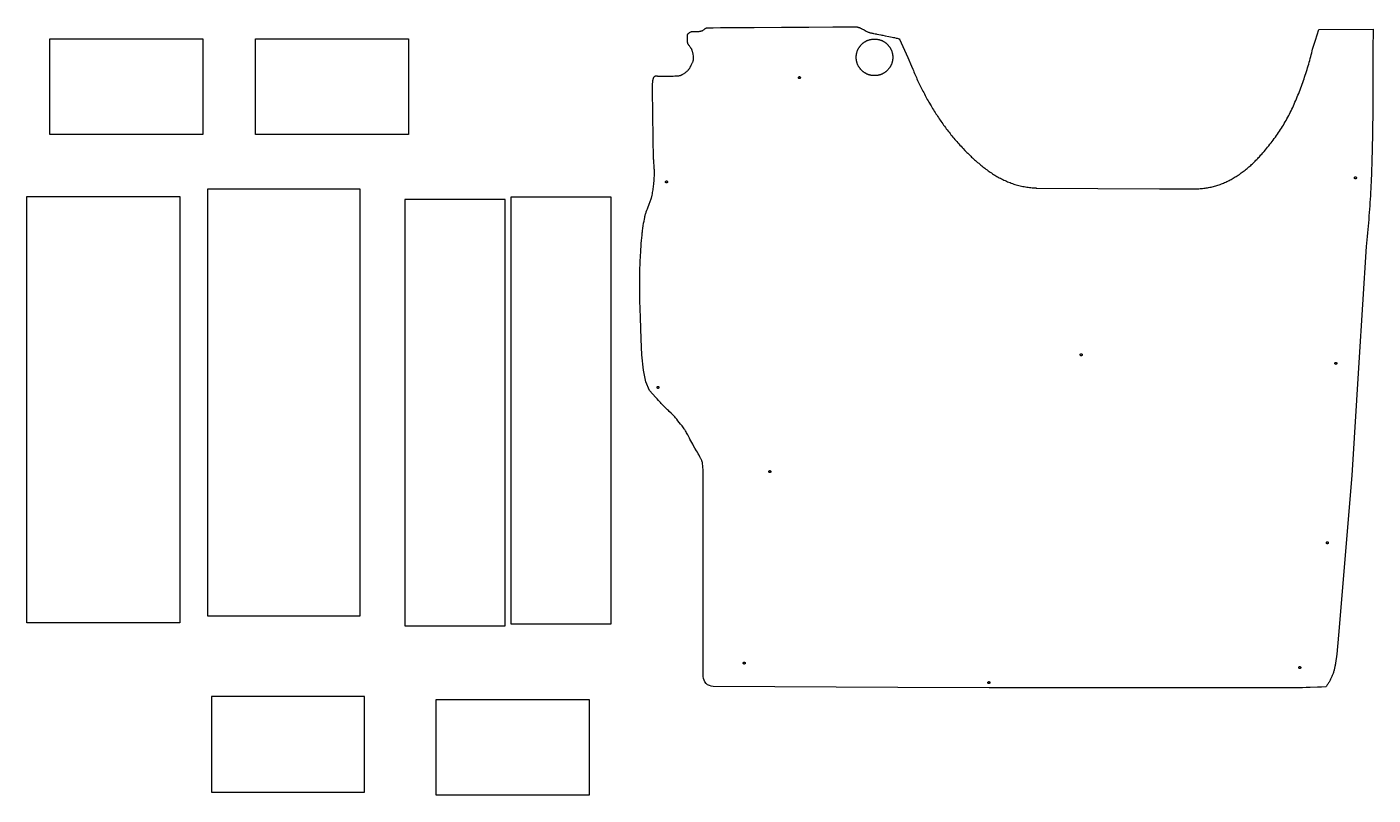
# Model space of a CAD drawing. Extents: x 0 to 7798, y -6966 to 7.
# Drawn here: x 4916 to 7601, y -6966 to -5434 of the extents above; entities that cross this region are included whole.
import ezdxf

# ---------------------------------------------------------------- set-up
doc = ezdxf.new("R2010")
doc.units = 0
doc.layers.add('Default_Layer', color=1, linetype='CONTINUOUS')

msp = doc.modelspace()

# ---------------------------------------------------------------- linework, layer by layer
at = {"layer": 'Default_Layer'}
msp.add_lwpolyline([(6264.7, -6698.6), (6264.7, -6588.2), (6264.8, -6466.7), (6264.8, -6412.2), (6264.8, -6367.3), (6264.8, -6336.4), (6264.8, -6327.5), (6264.7, -6324.8), (6264.7, -6323.5), (6264.6, -6321.1), (6264.5, -6318.6), (6264.3, -6316.1), (6264.1, -6313.6), (6263.7, -6308.7), (6263.5, -6306.2), (6263.3, -6303.7), (6263.3, -6303.5), (6263.2, -6303.2), (6263.1, -6302.5), (6262.8, -6301.7), (6262.5, -6300.8), (6262.1, -6299.9), (6261.7, -6298.8), (6261.1, -6297.7), (6260.6, -6296.5), (6259.9, -6295.2), (6259.3, -6293.9), (6257.8, -6291.2), (6256.3, -6288.3), (6254.6, -6285.3), (6253, -6282.4), (6251.3, -6279.5), (6248.2, -6274), (6245.6, -6269.5), (6244.6, -6267.8), (6243.9, -6266.4), (6241.9, -6262.9), (6240.1, -6259.5), (6238.3, -6256.1), (6237.4, -6254.4), (6236.6, -6252.8), (6234.7, -6249.2), (6233.7, -6247.3), (6232.7, -6245.3), (6231.6, -6243.3), (6230.5, -6241.4), (6229.3, -6239.4), (6228.7, -6238.5), (6228.1, -6237.6), (6227.5, -6236.7), (6226.8, -6235.7), (6225.4, -6233.8), (6224, -6231.8), (6222.4, -6229.9), (6220.9, -6227.9), (6219.4, -6226.1), (6216.7, -6222.7), (6214.3, -6219.6), (6211.9, -6216.6), (6210.6, -6215), (6209.4, -6213.5), (6208.1, -6212), (6206.8, -6210.6), (6205.4, -6209.1), (6203.9, -6207.5), (6202.3, -6205.9), (6200.5, -6204.3), (6197.1, -6201), (6195.3, -6199.3), (6193.6, -6197.7), (6190.3, -6194.4), (6187, -6191.1), (6183.7, -6187.8), (6182.2, -6186.3), (6180.8, -6184.8), (6179.4, -6183.4), (6178.1, -6181.9), (6175.4, -6179), (6172.8, -6176.1), (6170.2, -6173.2), (6157.8, -6159.3), (6150.4, -6142.2), (6145.4, -6118.5), (6142.2, -6087.9), (6141.2, -6056.5), (6139.6, -6013.4), (6139.4, -6007.8), (6139.2, -6002.2), (6138.8, -5990.9), (6138.6, -5985.3), (6138.4, -5979.9), (6138.3, -5974.6), (6138.2, -5969.5), (6138.1, -5964.5), (6138, -5959.5), (6138, -5954.5), (6138, -5949.5), (6138, -5944.5), (6138, -5939.5), (6138.1, -5934.5), (6138.2, -5929.5), (6138.3, -5924.5), (6138.4, -5919.5), (6138.5, -5914.4), (6138.7, -5909.3), (6138.9, -5904.3), (6139.1, -5899.2), (6139.4, -5894.1), (6139.6, -5889.1), (6140, -5883.7), (6140.3, -5878), (6140.8, -5872), (6141.2, -5866), (6141.7, -5860.1), (6142.2, -5854.4), (6142.7, -5849.3), (6142.9, -5846.9), (6143.2, -5844.7), (6143.4, -5842.6), (6143.7, -5840.3), (6144.4, -5835.5), (6145.2, -5830.5), (6145.9, -5825.6), (6146.7, -5821.1), (6147.4, -5817.1), (6148, -5813.9), (6148.2, -5812.7), (6148.4, -5811.7), (6148.8, -5810.2), (6149.2, -5808.7), (6149.7, -5807.1), (6150.2, -5805.6), (6150.7, -5804.1), (6151.2, -5802.6), (6152.2, -5799.6), (6152.7, -5798.1), (6153.4, -5796.4), (6154.7, -5792.9), (6156.1, -5789.3), (6156.8, -5787.5), (6157.5, -5785.7), (6158.1, -5783.9), (6158.8, -5782.1), (6159.5, -5780.4), (6160.1, -5778.6), (6160.8, -5776.7), (6161.4, -5774.9), (6161.7, -5774), (6162, -5773.1), (6162.2, -5772.1), (6162.5, -5771.2), (6162.7, -5770.2), (6162.9, -5769.2), (6163.4, -5766.9), (6163.8, -5764.4), (6164.3, -5761.7), (6164.7, -5758.9), (6165.1, -5756.1), (6165.4, -5753.3), (6165.7, -5750.7), (6166, -5747.9), (6166.3, -5744.9), (6166.6, -5741.6), (6166.9, -5738.2), (6167.1, -5734.7), (6167.3, -5731.1), (6167.4, -5729.4), (6167.4, -5727.6), (6167.5, -5725.9), (6167.5, -5724.2), (6167.5, -5722.5), (6167.4, -5720.8), (6167.3, -5719), (6167.2, -5717.2), (6167.1, -5715.3), (6167, -5713.4), (6166.7, -5709.5), (6166.4, -5705.5), (6166, -5701.6), (6165.9, -5699.6), (6165.8, -5697.6), (6165.7, -5695.7), (6165.6, -5693.7), (6165.5, -5690.5), (6165.4, -5684.8), (6165.1, -5667.4), (6164.8, -5644.6), (6164.4, -5619.2), (6164.1, -5594.2), (6163.8, -5572.3), (6163.7, -5556.6), (6163.6, -5551.9), (6163.7, -5549.8), (6163.8, -5547.1), (6163.8, -5545.8), (6163.9, -5544.4), (6164.1, -5543.1), (6164.2, -5541.8), (6164.3, -5541.2), (6164.4, -5540.6), (6164.5, -5540.1), (6164.7, -5539.6), (6164.9, -5538.6), (6165.2, -5537.5), (6165.5, -5536.5), (6165.6, -5535.9), (6165.8, -5535.4), (6166, -5534.9), (6166.2, -5534.4), (6166.5, -5534), (6166.7, -5533.6), (6167, -5533.1), (6167.4, -5532.8), (6167.7, -5532.4), (6168.2, -5532.1), (6168.4, -5532), (6168.6, -5531.9), (6168.8, -5531.8), (6169.1, -5531.7), (6169.4, -5531.6), (6169.6, -5531.6), (6170.2, -5531.5), (6170.7, -5531.5), (6171.3, -5531.5), (6171.9, -5531.5), (6172.6, -5531.6), (6173.8, -5531.8), (6175.1, -5532), (6175.7, -5532), (6176.4, -5532.1), (6177, -5532.1), (6177.6, -5532.1), (6184.7, -5532), (6190.9, -5532), (6197.7, -5531.8), (6204.6, -5531.7), (6207.8, -5531.6), (6210.7, -5531.4), (6213.3, -5531.3), (6215.5, -5531.2), (6216.3, -5531.1), (6217.1, -5531), (6217.6, -5530.9), (6218.1, -5530.9), (6218.7, -5530.7), (6219.3, -5530.5), (6220, -5530.2), (6220.6, -5530), (6221.2, -5529.7), (6221.8, -5529.4), (6222.4, -5529.1), (6223, -5528.8), (6224.1, -5528.1), (6225.3, -5527.3), (6226.4, -5526.6), (6227.5, -5525.9), (6228.5, -5525.1), (6229.6, -5524.4), (6230.7, -5523.6), (6231.7, -5522.8), (6232.7, -5521.9), (6233.6, -5521), (6234.1, -5520.6), (6234.5, -5520.1), (6235, -5519.6), (6235.4, -5519.2), (6235.8, -5518.7), (6236.2, -5518.1), (6236.6, -5517.6), (6237, -5517.1), (6237.7, -5515.9), (6238.4, -5514.8), (6239, -5513.6), (6239.7, -5512.4), (6240.9, -5510), (6242.2, -5507.4), (6242.8, -5506), (6243.5, -5504.6), (6243.8, -5503.9), (6244.1, -5503.2), (6244.4, -5502.4), (6244.6, -5501.7), (6244.8, -5501), (6245, -5500.4), (6245.2, -5499.7), (6245.3, -5499), (6245.4, -5498.4), (6245.5, -5497.7), (6245.5, -5497.1), (6245.5, -5496.4), (6245.5, -5495.8), (6245.5, -5495.1), (6245.4, -5494.4), (6245.4, -5493.8), (6245.2, -5492.5), (6245, -5491.2), (6244.6, -5488.6), (6244.4, -5487.4), (6244.2, -5486.2), (6243.9, -5484.9), (6243.6, -5483.7), (6243.3, -5482.5), (6242.9, -5481.3), (6242.7, -5480.7), (6242.5, -5480.1), (6242.3, -5479.6), (6242, -5479), (6241.7, -5478.4), (6241.4, -5477.8), (6241, -5477.2), (6240.6, -5476.6), (6239.7, -5475.3), (6238.8, -5474), (6237.1, -5471.8), (6236.5, -5471), (6236.2, -5470.6), (6236.1, -5470.3), (6235.4, -5469.3), (6235.1, -5468.8), (6234.8, -5468.3), (6234.5, -5467.7), (6234.2, -5467.2), (6234, -5466.6), (6233.9, -5466.3), (6233.8, -5466.1), (6233.7, -5465.6), (6233.6, -5465), (6233.5, -5464.1), (6233.5, -5463), (6233.4, -5461.8), (6233.3, -5460.5), (6233.2, -5459.1), (6233.2, -5457.6), (6233.1, -5456.2), (6233.1, -5454.8), (6233.2, -5453.4), (6233.2, -5452.1), (6233.3, -5450.9), (6233.4, -5450.4), (6233.4, -5449.9), (6233.5, -5449.5), (6233.6, -5449.1), (6233.7, -5448.8), (6233.8, -5448.5), (6234.1, -5448), (6234.4, -5447.6), (6234.7, -5447.2), (6235.1, -5446.7), (6235.6, -5446.3), (6236, -5446), (6236.5, -5445.6), (6237, -5445.3), (6237.5, -5444.9), (6238, -5444.7), (6238.5, -5444.4), (6238.9, -5444.1), (6239.8, -5443.7), (6240.5, -5443.4), (6240.9, -5443.3), (6241.2, -5443.2), (6241.5, -5443.1), (6241.9, -5443.1), (6242.6, -5443), (6243.3, -5442.9), (6244, -5442.9), (6244.7, -5442.9), (6245.4, -5442.9), (6246.1, -5442.9), (6246.9, -5442.9), (6247.8, -5442.9), (6250, -5442.9), (6251.1, -5443), (6252.3, -5443), (6253.4, -5442.9), (6254.5, -5442.9), (6255.5, -5442.8), (6256.7, -5442.6), (6257.8, -5442.4), (6258.9, -5442.2), (6260, -5442), (6260.9, -5441.8), (6261.8, -5441.6), (6262.4, -5441.4), (6262.9, -5441.1), (6263.5, -5440.9), (6264, -5440.6), (6264.5, -5440.3), (6265.4, -5439.7), (6266.4, -5439.1), (6266.6, -5438.9), (6266.9, -5438.7), (6267.4, -5438.3), (6268.6, -5437.2), (6269.3, -5436.7), (6269.6, -5436.5), (6270, -5436.3), (6270.3, -5436), (6270.7, -5435.9), (6271, -5435.7), (6271.4, -5435.6), (6271.7, -5435.5), (6272.4, -5435.5), (6275, -5435.4), (6279.2, -5435.4), (6284.7, -5435.3), (6299.5, -5435.1), (6318.7, -5435), (6341.2, -5434.8), (6366.4, -5434.7), (6421, -5434.3), (6475.6, -5434.1), (6523.4, -5433.9), (6542.6, -5433.8), (6557.5, -5433.8), (6567.2, -5433.8), (6569.9, -5433.8), (6570.9, -5433.8), (6571.8, -5433.9), (6572.7, -5434.1), (6573.5, -5434.3), (6574.4, -5434.6), (6575.2, -5434.8), (6576.1, -5435.1), (6576.9, -5435.4), (6577.7, -5435.7), (6578.6, -5436.1), (6579.5, -5436.6), (6580.4, -5437), (6581.4, -5437.6), (6583.5, -5438.7), (6584.5, -5439.2), (6585.5, -5439.7), (6586.5, -5440.3), (6587.6, -5440.9), (6590, -5442.1), (6591.3, -5442.8), (6592.6, -5443.4), (6593.9, -5444), (6594.5, -5444.2), (6595.2, -5444.5), (6595.8, -5444.7), (6596.5, -5444.9), (6598, -5445.3), (6599.5, -5445.7), (6601.2, -5446.1), (6602.8, -5446.4), (6604.5, -5446.8), (6607.8, -5447.5), (6609.5, -5447.8), (6611.2, -5448.1), (6615, -5448.8), (6618.9, -5449.5), (6620.8, -5449.9), (6622.7, -5450.2), (6627.9, -5451.3), (6634.9, -5452.8), (6641.7, -5454.2), (6644.3, -5454.8), (6646.2, -5455.2), (6649.8, -5456.1), (6651.5, -5456.5), (6653.3, -5457), (6654.8, -5457.4), (6656.3, -5457.8), (6656.5, -5457.9), (6672.6, -5494.8), (6680.3, -5512.4), (6682.6, -5518), (6683.8, -5520.8), (6685, -5523.6), (6686.2, -5526.4), (6687.4, -5529.2), (6688.6, -5532), (6689.9, -5534.8), (6691.1, -5537.6), (6692.4, -5540.4), (6693.7, -5543.1), (6695, -5545.9), (6696.3, -5548.6), (6697.6, -5551.4), (6698.9, -5554.1), (6700.3, -5556.8), (6701.7, -5559.5), (6703, -5562.2), (6704.4, -5564.9), (6705.9, -5567.6), (6707.3, -5570.3), (6708.7, -5573), (6710.2, -5575.7), (6711.6, -5578.3), (6713.1, -5581), (6714.6, -5583.6), (6716.1, -5586.2), (6717.7, -5588.9), (6719.2, -5591.5), (6720.8, -5594.1), (6722.3, -5596.7), (6723.9, -5599.2), (6725.5, -5601.8), (6727.1, -5604.4), (6728.8, -5606.9), (6730.4, -5609.5), (6732.1, -5612), (6733.8, -5614.5), (6735.5, -5617.1), (6737.2, -5619.6), (6738.9, -5622.1), (6740.6, -5624.5), (6742.4, -5627), (6744.2, -5629.5), (6746, -5631.9), (6747.8, -5634.4), (6749.6, -5636.8), (6751.4, -5639.2), (6753.3, -5641.6), (6755.2, -5644), (6757, -5646.4), (6758.9, -5648.8), (6760.9, -5651.1), (6762.8, -5653.5), (6764.7, -5655.8), (6766.7, -5658.1), (6768.7, -5660.4), (6770.7, -5662.7), (6772.7, -5665), (6774.8, -5667.3), (6776.8, -5669.6), (6778.9, -5671.8), (6781, -5674.1), (6783.1, -5676.3), (6786.8, -5680.2), (6790.5, -5684), (6792.4, -5685.9), (6794.3, -5687.8), (6796.3, -5689.7), (6798.2, -5691.5), (6800.1, -5693.4), (6802.1, -5695.2), (6804.1, -5697), (6806, -5698.8), (6808, -5700.6), (6810, -5702.4), (6812, -5704.2), (6814.1, -5705.9), (6816.1, -5707.6), (6818.2, -5709.3), (6820.2, -5711), (6822.3, -5712.7), (6824.4, -5714.3), (6826.5, -5715.9), (6828.6, -5717.5), (6830.8, -5719.1), (6832.9, -5720.6), (6835.1, -5722.2), (6837.3, -5723.6), (6839.4, -5725.1), (6841.6, -5726.6), (6843.9, -5728), (6846.1, -5729.4), (6848.4, -5730.7), (6850.6, -5732), (6852.9, -5733.3), (6855.2, -5734.6), (6857.5, -5735.8), (6859.8, -5737.1), (6862.2, -5738.2), (6864.5, -5739.4), (6866.9, -5740.5), (6869.3, -5741.5), (6871.7, -5742.6), (6874.1, -5743.6), (6876.6, -5744.5), (6879, -5745.4), (6881.5, -5746.3), (6884, -5747.2), (6886.5, -5748), (6889, -5748.7), (6891.6, -5749.4), (6894.1, -5750.1), (6896.7, -5750.8), (6899.3, -5751.4), (6901.9, -5751.9), (6904.6, -5752.4), (6907.2, -5752.9), (6909.9, -5753.3), (6912.6, -5753.7), (6915.3, -5754), (6918, -5754.3), (6920.8, -5754.5), (6923.5, -5754.7), (6926.3, -5754.8), (6929.1, -5754.9), (6929.1, -5755.2), (7175, -5756.7), (7245.8, -5756.7), (7248.3, -5756.7), (7250.8, -5756.6), (7253.3, -5756.5), (7255.8, -5756.4), (7258.2, -5756.2), (7260.7, -5756), (7263.1, -5755.7), (7265.6, -5755.4), (7268, -5755.1), (7270.4, -5754.7), (7272.8, -5754.3), (7275.1, -5753.8), (7277.5, -5753.3), (7279.8, -5752.7), (7282.2, -5752.2), (7284.5, -5751.5), (7286.8, -5750.9), (7289.1, -5750.2), (7291.4, -5749.4), (7293.6, -5748.7), (7295.9, -5747.9), (7298.1, -5747), (7300.3, -5746.2), (7302.6, -5745.3), (7304.7, -5744.3), (7306.9, -5743.3), (7309.1, -5742.3), (7311.2, -5741.3), (7313.4, -5740.2), (7315.5, -5739.1), (7317.6, -5738), (7319.7, -5736.9), (7321.8, -5735.7), (7323.8, -5734.5), (7325.9, -5733.2), (7327.9, -5731.9), (7330, -5730.6), (7332, -5729.3), (7334, -5728), (7335.9, -5726.6), (7337.9, -5725.2), (7339.8, -5723.8), (7341.8, -5722.3), (7343.7, -5720.9), (7345.6, -5719.4), (7347.5, -5717.9), (7349.4, -5716.3), (7351.2, -5714.8), (7353.1, -5713.2), (7354.9, -5711.6), (7356.7, -5710), (7358.5, -5708.3), (7360.3, -5706.7), (7362, -5705), (7363.8, -5703.3), (7365.5, -5701.6), (7367.2, -5699.9), (7369, -5698.2), (7370.6, -5696.4), (7372.3, -5694.6), (7374, -5692.9), (7375.6, -5691.1), (7377.2, -5689.3), (7378.8, -5687.4), (7381.2, -5684.7), (7383.6, -5682), (7385.9, -5679.2), (7388.2, -5676.4), (7390.5, -5673.6), (7392.8, -5670.8), (7395, -5668), (7397.2, -5665.1), (7399.4, -5662.3), (7401.6, -5659.4), (7403.7, -5656.5), (7405.9, -5653.6), (7407.9, -5650.6), (7410, -5647.7), (7412, -5644.7), (7414, -5641.7), (7416, -5638.7), (7418, -5635.7), (7419.9, -5632.7), (7421.8, -5629.6), (7423.6, -5626.5), (7425.4, -5623.4), (7427.2, -5620.3), (7429, -5617.2), (7430.7, -5614), (7432.4, -5610.8), (7434.1, -5607.6), (7435.7, -5604.4), (7437.3, -5601.2), (7438.9, -5597.9), (7440.4, -5594.6), (7441.9, -5591.3), (7443.5, -5587.8), (7445, -5584.2), (7446.6, -5580.6), (7448.1, -5577.1), (7449.5, -5573.5), (7451, -5569.9), (7452.4, -5566.3), (7453.8, -5562.7), (7455.2, -5559.1), (7456.6, -5555.5), (7457.9, -5551.9), (7459.2, -5548.3), (7460.5, -5544.6), (7461.8, -5541), (7463.1, -5537.3), (7464.3, -5533.7), (7465.5, -5530), (7466.7, -5526.4), (7467.9, -5522.7), (7469, -5519), (7470.1, -5515.3), (7471.2, -5511.6), (7472.3, -5507.9), (7473.4, -5504.2), (7474.4, -5500.5), (7475.4, -5496.7), (7476.4, -5493), (7477.4, -5489.3), (7478.3, -5485.5), (7479.3, -5481.8), (7480.2, -5478), (7481.1, -5474.2), (7481.3, -5474.3), (7485.9, -5459.9), (7492.8, -5438.7), (7600.8, -5438.3), (7600.7, -5451.9), (7600.6, -5465.5), (7600.5, -5492.6), (7600.5, -5519.7), (7600.4, -5546.8), (7600.4, -5560.4), (7600.3, -5574), (7600.2, -5587.5), (7600.1, -5601.1), (7600, -5614.6), (7599.9, -5628.2), (7599.7, -5641.8), (7599.4, -5655.3), (7599.2, -5668.9), (7598.8, -5682.4), (7598.5, -5696), (7598, -5709.5), (7597.8, -5716.3), (7597.5, -5723.1), (7597.3, -5729.8), (7597, -5736.6), (7596.7, -5743.4), (7596.4, -5750.1), (7596, -5756.9), (7595.7, -5763.7), (7595.3, -5770.5), (7594.9, -5777.2), (7594.5, -5784), (7594, -5790.7), (7593.6, -5797.5), (7593.1, -5804.3), (7592.6, -5811), (7592, -5817.8), (7591.5, -5824.6), (7590.9, -5831.3), (7590.3, -5838.1), (7589.7, -5844.8), (7589, -5851.6), (7588.4, -5858.3), (7587.7, -5865.1), (7586.9, -5871.8), (7587.1, -5871.9), (7572.5, -6103.5), (7558.3, -6328.7), (7532, -6647.3), (7528.6, -6684.9), (7528.5, -6685.5), (7525.7, -6703.2), (7525.5, -6704.8), (7525.2, -6706.4), (7525, -6708), (7524.7, -6709.6), (7524.4, -6711.2), (7524.1, -6712.7), (7523.7, -6714.3), (7523.3, -6715.9), (7522.9, -6717.4), (7522.5, -6719), (7522, -6720.5), (7521.5, -6722), (7521, -6723.6), (7520.5, -6725.1), (7519.9, -6726.6), (7519.3, -6728.1), (7518.7, -6729.6), (7518.1, -6731.1), (7517.4, -6732.5), (7516.7, -6734), (7516, -6735.4), (7515.3, -6736.9), (7514.5, -6738.3), (7513.7, -6739.7), (7512.9, -6741.1), (7512.1, -6742.5), (7511.2, -6743.8), (7510.4, -6745.2), (7509.5, -6746.5), (7508.6, -6747.9), (7507.6, -6749.2), (7506.6, -6750.5), (7498.1, -6750.8), (7489.6, -6751.1), (7475.4, -6751.7), (7467.6, -6751.9), (7459.8, -6752.2), (7452, -6752.4), (7444.2, -6752.6), (7438.4, -6752.6), (7435.2, -6752.7), (7429.3, -6752.7), (7415.7, -6752.7), (7402.1, -6752.7), (7378.6, -6752.7), (7355.1, -6752.7), (7301.2, -6752.7), (7247.4, -6752.6), (7193.5, -6752.6), (7139.6, -6752.6), (6835, -6752.6), (6653.1, -6751.6), (6284.7, -6749.6, -0.41217), (6264.8, -6729.6), (6264.7, -6698.6)], format="xyb", close=True, dxfattribs=at)
for points in [[(5027.6, -5457.7), (5266.4, -5457.7), (5266.4, -5648.7), (4961.4, -5648.7), (4961.4, -5457.7), (5027.6, -5457.7)], [(5437.9, -5457.7), (5676.8, -5457.7), (5676.8, -5648.7), (5371.8, -5648.7), (5371.8, -5457.7), (5437.9, -5457.7)], [(6642.8, -5494.5), (6642.8, -5495.4), (6642.8, -5496.4), (6642.7, -5497.3), (6642.6, -5498.2), (6642.5, -5499.1), (6642.4, -5500.1), (6642.3, -5501), (6642.1, -5501.9), (6641.9, -5502.7), (6641.7, -5503.6), (6641.4, -5504.5), (6641.2, -5505.4), (6640.9, -5506.2), (6640.6, -5507), (6640.3, -5507.9), (6640, -5508.7), (6639.6, -5509.5), (6639.2, -5510.3), (6638.8, -5511.1), (6638.4, -5511.9), (6638, -5512.7), (6637.5, -5513.4), (6637.1, -5514.2), (6636.6, -5514.9), (6636.1, -5515.6), (6635.6, -5516.3), (6635, -5517), (6634.5, -5517.7), (6633.9, -5518.4), (6633.3, -5519), (6632.7, -5519.7), (6632.1, -5520.3), (6631.5, -5520.9), (6630.9, -5521.5), (6630.2, -5522.1), (6629.5, -5522.7), (6628.9, -5523.2), (6628.2, -5523.7), (6627.5, -5524.3), (6626.7, -5524.8), (6626, -5525.2), (6625.3, -5525.7), (6624.5, -5526.2), (6623.7, -5526.6), (6622.9, -5527), (6622.1, -5527.4), (6621.3, -5527.8), (6620.5, -5528.1), (6619.7, -5528.5), (6618.9, -5528.8), (6618, -5529.1), (6617.2, -5529.4), (6616.3, -5529.6), (6615.4, -5529.8), (6614.6, -5530.1), (6613.7, -5530.3), (6612.8, -5530.4), (6611.9, -5530.6), (6611, -5530.7), (6610.1, -5530.8), (6609.1, -5530.9), (6608.2, -5531), (6607.3, -5531), (6606.3, -5531), (6605.4, -5531), (6604.4, -5531), (6603.5, -5530.9), (6602.6, -5530.8), (6601.7, -5530.7), (6600.8, -5530.6), (6599.9, -5530.4), (6599, -5530.3), (6598.1, -5530.1), (6597.2, -5529.8), (6596.3, -5529.6), (6595.5, -5529.4), (6594.6, -5529.1), (6593.8, -5528.8), (6592.9, -5528.5), (6592.1, -5528.1), (6591.3, -5527.8), (6590.5, -5527.4), (6589.7, -5527), (6588.9, -5526.6), (6588.2, -5526.2), (6587.4, -5525.7), (6586.7, -5525.2), (6585.9, -5524.8), (6585.2, -5524.3), (6584.5, -5523.7), (6583.8, -5523.2), (6583.1, -5522.7), (6582.4, -5522.1), (6581.8, -5521.5), (6581.1, -5520.9), (6580.5, -5520.3), (6579.9, -5519.7), (6579.3, -5519), (6578.7, -5518.4), (6578.2, -5517.7), (6577.6, -5517), (6577.1, -5516.3), (6576.6, -5515.6), (6576.1, -5514.9), (6575.6, -5514.2), (6575.1, -5513.4), (6574.7, -5512.7), (6574.2, -5511.9), (6573.8, -5511.1), (6573.4, -5510.3), (6573, -5509.5), (6572.7, -5508.7), (6572.4, -5507.9), (6572, -5507), (6571.7, -5506.2), (6571.5, -5505.4), (6571.2, -5504.5), (6571, -5503.6), (6570.8, -5502.7), (6570.6, -5501.9), (6570.4, -5501), (6570.2, -5500.1), (6570.1, -5499.1), (6570, -5498.2), (6569.9, -5497.3), (6569.9, -5496.4), (6569.8, -5495.4), (6569.8, -5494.5), (6569.8, -5493.6), (6569.9, -5492.6), (6569.9, -5491.7), (6570, -5490.8), (6570.1, -5489.8), (6570.2, -5488.9), (6570.4, -5488), (6570.6, -5487.1), (6570.8, -5486.3), (6571, -5485.4), (6571.2, -5484.5), (6571.5, -5483.6), (6571.7, -5482.8), (6572, -5481.9), (6572.4, -5481.1), (6572.7, -5480.3), (6573, -5479.5), (6573.4, -5478.7), (6573.8, -5477.9), (6574.2, -5477.1), (6574.7, -5476.3), (6575.1, -5475.6), (6575.6, -5474.8), (6576.1, -5474.1), (6576.6, -5473.4), (6577.1, -5472.7), (6577.6, -5472), (6578.2, -5471.3), (6578.7, -5470.6), (6579.3, -5470), (6579.9, -5469.3), (6580.5, -5468.7), (6581.1, -5468.1), (6581.8, -5467.5), (6582.4, -5466.9), (6583.1, -5466.3), (6583.8, -5465.8), (6584.5, -5465.2), (6585.2, -5464.7), (6585.9, -5464.2), (6586.7, -5463.7), (6587.4, -5463.3), (6588.2, -5462.8), (6588.9, -5462.4), (6589.7, -5462), (6590.5, -5461.6), (6591.3, -5461.2), (6592.1, -5460.9), (6592.9, -5460.5), (6593.8, -5460.2), (6594.6, -5459.9), (6595.5, -5459.6), (6596.3, -5459.4), (6597.2, -5459.1), (6598.1, -5458.9), (6599, -5458.7), (6599.9, -5458.6), (6600.8, -5458.4), (6601.7, -5458.3), (6602.6, -5458.2), (6603.5, -5458.1), (6604.4, -5458), (6605.4, -5458), (6606.3, -5458), (6607.3, -5458), (6608.2, -5458), (6609.1, -5458.1), (6610.1, -5458.2), (6611, -5458.3), (6611.9, -5458.4), (6612.8, -5458.6), (6613.7, -5458.7), (6614.6, -5458.9), (6615.4, -5459.1), (6616.3, -5459.4), (6617.2, -5459.6), (6618, -5459.9), (6618.9, -5460.2), (6619.7, -5460.5), (6620.5, -5460.9), (6621.3, -5461.2), (6622.1, -5461.6), (6622.9, -5462), (6623.7, -5462.4), (6624.5, -5462.8), (6625.3, -5463.3), (6626, -5463.7), (6626.7, -5464.2), (6627.5, -5464.7), (6628.2, -5465.2), (6628.9, -5465.8), (6629.5, -5466.3), (6630.2, -5466.9), (6630.9, -5467.5), (6631.5, -5468.1), (6632.1, -5468.7), (6632.7, -5469.3), (6633.3, -5470), (6633.9, -5470.6), (6634.5, -5471.3), (6635, -5472), (6635.6, -5472.7), (6636.1, -5473.4), (6636.6, -5474.1), (6637.1, -5474.8), (6637.5, -5475.6), (6638, -5476.3), (6638.4, -5477.1), (6638.8, -5477.9), (6639.2, -5478.7), (6639.6, -5479.5), (6640, -5480.3), (6640.3, -5481.1), (6640.6, -5481.9), (6640.9, -5482.8), (6641.2, -5483.6), (6641.4, -5484.5), (6641.7, -5485.4), (6641.9, -5486.3), (6642.1, -5487.1), (6642.3, -5488), (6642.4, -5488.9), (6642.5, -5489.8), (6642.6, -5490.8), (6642.7, -5491.7), (6642.8, -5492.6), (6642.8, -5493.6), (6642.8, -5494.5)], [(6458.5, -5535), (6458.5, -5535.2), (6458.5, -5535.4), (6458.5, -5535.6), (6458.4, -5535.8), (6458.3, -5535.9), (6458.2, -5536.1), (6458.1, -5536.2), (6458, -5536.4), (6457.8, -5536.5), (6457.7, -5536.6), (6457.5, -5536.7), (6457.3, -5536.8), (6457.1, -5536.9), (6456.9, -5536.9), (6456.7, -5537), (6456.5, -5537), (6456.3, -5537), (6456.1, -5536.9), (6456, -5536.9), (6455.8, -5536.8), (6455.6, -5536.7), (6455.4, -5536.6), (6455.3, -5536.5), (6455.1, -5536.4), (6455, -5536.2), (6454.9, -5536.1), (6454.8, -5535.9), (6454.7, -5535.8), (6454.6, -5535.6), (6454.6, -5535.4), (6454.6, -5535.2), (6454.5, -5535), (6454.6, -5534.8), (6454.6, -5534.6), (6454.6, -5534.4), (6454.7, -5534.2), (6454.8, -5534), (6454.9, -5533.9), (6455, -5533.7), (6455.1, -5533.6), (6455.3, -5533.4), (6455.4, -5533.3), (6455.6, -5533.2), (6455.8, -5533.1), (6456, -5533.1), (6456.1, -5533), (6456.3, -5533), (6456.5, -5533), (6456.7, -5533), (6456.9, -5533), (6457.1, -5533.1), (6457.3, -5533.1), (6457.5, -5533.2), (6457.7, -5533.3), (6457.8, -5533.4), (6458, -5533.6), (6458.1, -5533.7), (6458.2, -5533.9), (6458.3, -5534), (6458.4, -5534.2), (6458.5, -5534.4), (6458.5, -5534.6), (6458.5, -5534.8), (6458.5, -5535)], [(6193.5, -5743), (6193.5, -5743.2), (6193.5, -5743.4), (6193.5, -5743.6), (6193.4, -5743.8), (6193.3, -5743.9), (6193.2, -5744.1), (6193.1, -5744.2), (6193, -5744.4), (6192.8, -5744.5), (6192.7, -5744.6), (6192.5, -5744.7), (6192.3, -5744.8), (6192.1, -5744.9), (6191.9, -5744.9), (6191.7, -5745), (6191.5, -5745), (6191.3, -5745), (6191.1, -5744.9), (6191, -5744.9), (6190.8, -5744.8), (6190.6, -5744.7), (6190.4, -5744.6), (6190.3, -5744.5), (6190.1, -5744.4), (6190, -5744.2), (6189.9, -5744.1), (6189.8, -5743.9), (6189.7, -5743.8), (6189.6, -5743.6), (6189.6, -5743.4), (6189.6, -5743.2), (6189.5, -5743), (6189.6, -5742.8), (6189.6, -5742.6), (6189.6, -5742.4), (6189.7, -5742.2), (6189.8, -5742), (6189.9, -5741.9), (6190, -5741.7), (6190.1, -5741.6), (6190.3, -5741.4), (6190.4, -5741.3), (6190.6, -5741.2), (6190.8, -5741.1), (6191, -5741.1), (6191.1, -5741), (6191.3, -5741), (6191.5, -5741), (6191.7, -5741), (6191.9, -5741), (6192.1, -5741.1), (6192.3, -5741.1), (6192.5, -5741.2), (6192.7, -5741.3), (6192.8, -5741.4), (6193, -5741.6), (6193.1, -5741.7), (6193.2, -5741.9), (6193.3, -5742), (6193.4, -5742.2), (6193.5, -5742.4), (6193.5, -5742.6), (6193.5, -5742.8), (6193.5, -5743)], [(7567.5, -5735), (7567.5, -5735.2), (7567.5, -5735.4), (7567.5, -5735.6), (7567.4, -5735.8), (7567.3, -5735.9), (7567.2, -5736.1), (7567.1, -5736.2), (7567, -5736.4), (7566.8, -5736.5), (7566.7, -5736.6), (7566.5, -5736.7), (7566.3, -5736.8), (7566.1, -5736.9), (7565.9, -5736.9), (7565.7, -5737), (7565.5, -5737), (7565.3, -5737), (7565.1, -5736.9), (7565, -5736.9), (7564.8, -5736.8), (7564.6, -5736.7), (7564.4, -5736.6), (7564.3, -5736.5), (7564.1, -5736.4), (7564, -5736.2), (7563.9, -5736.1), (7563.8, -5735.9), (7563.7, -5735.8), (7563.6, -5735.6), (7563.6, -5735.4), (7563.6, -5735.2), (7563.5, -5735), (7563.6, -5734.8), (7563.6, -5734.6), (7563.6, -5734.4), (7563.7, -5734.2), (7563.8, -5734), (7563.9, -5733.9), (7564, -5733.7), (7564.1, -5733.6), (7564.3, -5733.4), (7564.4, -5733.3), (7564.6, -5733.2), (7564.8, -5733.1), (7565, -5733.1), (7565.1, -5733), (7565.3, -5733), (7565.5, -5733), (7565.7, -5733), (7565.9, -5733), (7566.1, -5733.1), (7566.3, -5733.1), (7566.5, -5733.2), (7566.7, -5733.3), (7566.8, -5733.4), (7567, -5733.6), (7567.1, -5733.7), (7567.2, -5733.9), (7567.3, -5734), (7567.4, -5734.2), (7567.5, -5734.4), (7567.5, -5734.6), (7567.5, -5734.8), (7567.5, -5735)], [(5220.8, -5771.9), (5220.8, -6622.9), (4915.8, -6622.9), (4915.8, -5771.9), (5220.8, -5771.9)], [(5580.8, -5869.2), (5580.8, -5757.7), (5275.8, -5757.7), (5275.8, -6608.7), (5580.8, -6608.7), (5580.8, -5869.2)], [(5669.5, -5907.8), (5669.5, -6629), (5869.5, -6629), (5869.5, -5778), (5669.5, -5778), (5669.5, -5907.8)], [(5880.8, -5914), (5880.8, -6624.7), (6080.8, -6624.7), (6080.8, -5773.7), (5880.8, -5773.7), (5880.8, -5914)], [(7020.5, -6088), (7020.5, -6088.2), (7020.5, -6088.4), (7020.5, -6088.6), (7020.4, -6088.8), (7020.3, -6088.9), (7020.2, -6089.1), (7020.1, -6089.2), (7020, -6089.4), (7019.8, -6089.5), (7019.7, -6089.6), (7019.5, -6089.7), (7019.3, -6089.8), (7019.1, -6089.9), (7018.9, -6089.9), (7018.7, -6090), (7018.5, -6090), (7018.3, -6090), (7018.1, -6089.9), (7018, -6089.9), (7017.8, -6089.8), (7017.6, -6089.7), (7017.4, -6089.6), (7017.3, -6089.5), (7017.1, -6089.4), (7017, -6089.2), (7016.9, -6089.1), (7016.8, -6088.9), (7016.7, -6088.8), (7016.6, -6088.6), (7016.6, -6088.4), (7016.6, -6088.2), (7016.5, -6088), (7016.6, -6087.8), (7016.6, -6087.6), (7016.6, -6087.4), (7016.7, -6087.2), (7016.8, -6087), (7016.9, -6086.9), (7017, -6086.7), (7017.1, -6086.6), (7017.3, -6086.4), (7017.4, -6086.3), (7017.6, -6086.2), (7017.8, -6086.1), (7018, -6086.1), (7018.1, -6086), (7018.3, -6086), (7018.5, -6086), (7018.7, -6086), (7018.9, -6086), (7019.1, -6086.1), (7019.3, -6086.1), (7019.5, -6086.2), (7019.7, -6086.3), (7019.8, -6086.4), (7020, -6086.6), (7020.1, -6086.7), (7020.2, -6086.9), (7020.3, -6087), (7020.4, -6087.2), (7020.5, -6087.4), (7020.5, -6087.6), (7020.5, -6087.8), (7020.5, -6088)], [(7528.5, -6105), (7528.5, -6105.2), (7528.5, -6105.4), (7528.5, -6105.6), (7528.4, -6105.8), (7528.3, -6105.9), (7528.2, -6106.1), (7528.1, -6106.2), (7528, -6106.4), (7527.8, -6106.5), (7527.7, -6106.6), (7527.5, -6106.7), (7527.3, -6106.8), (7527.1, -6106.9), (7526.9, -6106.9), (7526.7, -6107), (7526.5, -6107), (7526.3, -6107), (7526.1, -6106.9), (7526, -6106.9), (7525.8, -6106.8), (7525.6, -6106.7), (7525.4, -6106.6), (7525.3, -6106.5), (7525.1, -6106.4), (7525, -6106.2), (7524.9, -6106.1), (7524.8, -6105.9), (7524.7, -6105.8), (7524.6, -6105.6), (7524.6, -6105.4), (7524.6, -6105.2), (7524.5, -6105), (7524.6, -6104.8), (7524.6, -6104.6), (7524.6, -6104.4), (7524.7, -6104.2), (7524.8, -6104), (7524.9, -6103.9), (7525, -6103.7), (7525.1, -6103.6), (7525.3, -6103.4), (7525.4, -6103.3), (7525.6, -6103.2), (7525.8, -6103.1), (7526, -6103.1), (7526.1, -6103), (7526.3, -6103), (7526.5, -6103), (7526.7, -6103), (7526.9, -6103), (7527.1, -6103.1), (7527.3, -6103.1), (7527.5, -6103.2), (7527.7, -6103.3), (7527.8, -6103.4), (7528, -6103.6), (7528.1, -6103.7), (7528.2, -6103.9), (7528.3, -6104), (7528.4, -6104.2), (7528.5, -6104.4), (7528.5, -6104.6), (7528.5, -6104.8), (7528.5, -6105)], [(6176.5, -6153), (6176.5, -6153.2), (6176.5, -6153.4), (6176.5, -6153.6), (6176.4, -6153.8), (6176.3, -6153.9), (6176.2, -6154.1), (6176.1, -6154.2), (6176, -6154.4), (6175.8, -6154.5), (6175.7, -6154.6), (6175.5, -6154.7), (6175.3, -6154.8), (6175.1, -6154.9), (6174.9, -6154.9), (6174.7, -6155), (6174.5, -6155), (6174.3, -6155), (6174.1, -6154.9), (6174, -6154.9), (6173.8, -6154.8), (6173.6, -6154.7), (6173.4, -6154.6), (6173.3, -6154.5), (6173.1, -6154.4), (6173, -6154.2), (6172.9, -6154.1), (6172.8, -6153.9), (6172.7, -6153.8), (6172.6, -6153.6), (6172.6, -6153.4), (6172.6, -6153.2), (6172.5, -6153), (6172.6, -6152.8), (6172.6, -6152.6), (6172.6, -6152.4), (6172.7, -6152.2), (6172.8, -6152), (6172.9, -6151.9), (6173, -6151.7), (6173.1, -6151.6), (6173.3, -6151.4), (6173.4, -6151.3), (6173.6, -6151.2), (6173.8, -6151.1), (6174, -6151.1), (6174.1, -6151), (6174.3, -6151), (6174.5, -6151), (6174.7, -6151), (6174.9, -6151), (6175.1, -6151.1), (6175.3, -6151.1), (6175.5, -6151.2), (6175.7, -6151.3), (6175.8, -6151.4), (6176, -6151.6), (6176.1, -6151.7), (6176.2, -6151.9), (6176.3, -6152), (6176.4, -6152.2), (6176.5, -6152.4), (6176.5, -6152.6), (6176.5, -6152.8), (6176.5, -6153)], [(6399.5, -6321), (6399.5, -6321.2), (6399.5, -6321.4), (6399.5, -6321.6), (6399.4, -6321.8), (6399.3, -6321.9), (6399.2, -6322.1), (6399.1, -6322.2), (6399, -6322.4), (6398.8, -6322.5), (6398.7, -6322.6), (6398.5, -6322.7), (6398.3, -6322.8), (6398.1, -6322.9), (6397.9, -6322.9), (6397.7, -6323), (6397.5, -6323), (6397.3, -6323), (6397.1, -6322.9), (6397, -6322.9), (6396.8, -6322.8), (6396.6, -6322.7), (6396.4, -6322.6), (6396.3, -6322.5), (6396.1, -6322.4), (6396, -6322.2), (6395.9, -6322.1), (6395.8, -6321.9), (6395.7, -6321.8), (6395.6, -6321.6), (6395.6, -6321.4), (6395.6, -6321.2), (6395.5, -6321), (6395.6, -6320.8), (6395.6, -6320.6), (6395.6, -6320.4), (6395.7, -6320.2), (6395.8, -6320), (6395.9, -6319.9), (6396, -6319.7), (6396.1, -6319.6), (6396.3, -6319.4), (6396.4, -6319.3), (6396.6, -6319.2), (6396.8, -6319.1), (6397, -6319.1), (6397.1, -6319), (6397.3, -6319), (6397.5, -6319), (6397.7, -6319), (6397.9, -6319), (6398.1, -6319.1), (6398.3, -6319.1), (6398.5, -6319.2), (6398.7, -6319.3), (6398.8, -6319.4), (6399, -6319.6), (6399.1, -6319.7), (6399.2, -6319.9), (6399.3, -6320), (6399.4, -6320.2), (6399.5, -6320.4), (6399.5, -6320.6), (6399.5, -6320.8), (6399.5, -6321)], [(7511.5, -6463), (7511.5, -6463.2), (7511.5, -6463.4), (7511.5, -6463.6), (7511.4, -6463.8), (7511.3, -6463.9), (7511.2, -6464.1), (7511.1, -6464.2), (7511, -6464.4), (7510.8, -6464.5), (7510.7, -6464.6), (7510.5, -6464.7), (7510.3, -6464.8), (7510.1, -6464.9), (7509.9, -6464.9), (7509.7, -6465), (7509.5, -6465), (7509.3, -6465), (7509.1, -6464.9), (7509, -6464.9), (7508.8, -6464.8), (7508.6, -6464.7), (7508.4, -6464.6), (7508.3, -6464.5), (7508.1, -6464.4), (7508, -6464.2), (7507.9, -6464.1), (7507.8, -6463.9), (7507.7, -6463.8), (7507.6, -6463.6), (7507.6, -6463.4), (7507.6, -6463.2), (7507.5, -6463), (7507.6, -6462.8), (7507.6, -6462.6), (7507.6, -6462.4), (7507.7, -6462.2), (7507.8, -6462), (7507.9, -6461.9), (7508, -6461.7), (7508.1, -6461.6), (7508.3, -6461.4), (7508.4, -6461.3), (7508.6, -6461.2), (7508.8, -6461.1), (7509, -6461.1), (7509.1, -6461), (7509.3, -6461), (7509.5, -6461), (7509.7, -6461), (7509.9, -6461), (7510.1, -6461.1), (7510.3, -6461.1), (7510.5, -6461.2), (7510.7, -6461.3), (7510.8, -6461.4), (7511, -6461.6), (7511.1, -6461.7), (7511.2, -6461.9), (7511.3, -6462), (7511.4, -6462.2), (7511.5, -6462.4), (7511.5, -6462.6), (7511.5, -6462.8), (7511.5, -6463)], [(6348.5, -6703), (6348.5, -6703.2), (6348.5, -6703.4), (6348.5, -6703.6), (6348.4, -6703.8), (6348.3, -6703.9), (6348.2, -6704.1), (6348.1, -6704.2), (6348, -6704.4), (6347.8, -6704.5), (6347.7, -6704.6), (6347.5, -6704.7), (6347.3, -6704.8), (6347.1, -6704.9), (6346.9, -6704.9), (6346.7, -6705), (6346.5, -6705), (6346.3, -6705), (6346.1, -6704.9), (6346, -6704.9), (6345.8, -6704.8), (6345.6, -6704.7), (6345.4, -6704.6), (6345.3, -6704.5), (6345.1, -6704.4), (6345, -6704.2), (6344.9, -6704.1), (6344.8, -6703.9), (6344.7, -6703.8), (6344.6, -6703.6), (6344.6, -6703.4), (6344.6, -6703.2), (6344.5, -6703), (6344.6, -6702.8), (6344.6, -6702.6), (6344.6, -6702.4), (6344.7, -6702.2), (6344.8, -6702), (6344.9, -6701.9), (6345, -6701.7), (6345.1, -6701.6), (6345.3, -6701.4), (6345.4, -6701.3), (6345.6, -6701.2), (6345.8, -6701.1), (6346, -6701.1), (6346.1, -6701), (6346.3, -6701), (6346.5, -6701), (6346.7, -6701), (6346.9, -6701), (6347.1, -6701.1), (6347.3, -6701.1), (6347.5, -6701.2), (6347.7, -6701.3), (6347.8, -6701.4), (6348, -6701.6), (6348.1, -6701.7), (6348.2, -6701.9), (6348.3, -6702), (6348.4, -6702.2), (6348.5, -6702.4), (6348.5, -6702.6), (6348.5, -6702.8), (6348.5, -6703)], [(7456.5, -6712), (7456.5, -6712.2), (7456.5, -6712.4), (7456.5, -6712.6), (7456.4, -6712.8), (7456.3, -6712.9), (7456.2, -6713.1), (7456.1, -6713.2), (7456, -6713.4), (7455.8, -6713.5), (7455.7, -6713.6), (7455.5, -6713.7), (7455.3, -6713.8), (7455.1, -6713.9), (7454.9, -6713.9), (7454.7, -6714), (7454.5, -6714), (7454.3, -6714), (7454.1, -6713.9), (7454, -6713.9), (7453.8, -6713.8), (7453.6, -6713.7), (7453.4, -6713.6), (7453.3, -6713.5), (7453.1, -6713.4), (7453, -6713.2), (7452.9, -6713.1), (7452.8, -6712.9), (7452.7, -6712.8), (7452.6, -6712.6), (7452.6, -6712.4), (7452.6, -6712.2), (7452.5, -6712), (7452.6, -6711.8), (7452.6, -6711.6), (7452.6, -6711.4), (7452.7, -6711.2), (7452.8, -6711), (7452.9, -6710.9), (7453, -6710.7), (7453.1, -6710.6), (7453.3, -6710.4), (7453.4, -6710.3), (7453.6, -6710.2), (7453.8, -6710.1), (7454, -6710.1), (7454.1, -6710), (7454.3, -6710), (7454.5, -6710), (7454.7, -6710), (7454.9, -6710), (7455.1, -6710.1), (7455.3, -6710.1), (7455.5, -6710.2), (7455.7, -6710.3), (7455.8, -6710.4), (7456, -6710.6), (7456.1, -6710.7), (7456.2, -6710.9), (7456.3, -6711), (7456.4, -6711.2), (7456.5, -6711.4), (7456.5, -6711.6), (7456.5, -6711.8), (7456.5, -6712)], [(6836.5, -6742), (6836.5, -6742.2), (6836.5, -6742.4), (6836.5, -6742.6), (6836.4, -6742.8), (6836.3, -6742.9), (6836.2, -6743.1), (6836.1, -6743.2), (6836, -6743.4), (6835.8, -6743.5), (6835.7, -6743.6), (6835.5, -6743.7), (6835.3, -6743.8), (6835.1, -6743.9), (6834.9, -6743.9), (6834.7, -6744), (6834.5, -6744), (6834.3, -6744), (6834.1, -6743.9), (6834, -6743.9), (6833.8, -6743.8), (6833.6, -6743.7), (6833.4, -6743.6), (6833.3, -6743.5), (6833.1, -6743.4), (6833, -6743.2), (6832.9, -6743.1), (6832.8, -6742.9), (6832.7, -6742.8), (6832.6, -6742.6), (6832.6, -6742.4), (6832.6, -6742.2), (6832.5, -6742), (6832.6, -6741.8), (6832.6, -6741.6), (6832.6, -6741.4), (6832.7, -6741.2), (6832.8, -6741), (6832.9, -6740.9), (6833, -6740.7), (6833.1, -6740.6), (6833.3, -6740.4), (6833.4, -6740.3), (6833.6, -6740.2), (6833.8, -6740.1), (6834, -6740.1), (6834.1, -6740), (6834.3, -6740), (6834.5, -6740), (6834.7, -6740), (6834.9, -6740), (6835.1, -6740.1), (6835.3, -6740.1), (6835.5, -6740.2), (6835.7, -6740.3), (6835.8, -6740.4), (6836, -6740.6), (6836.1, -6740.7), (6836.2, -6740.9), (6836.3, -6741), (6836.4, -6741.2), (6836.5, -6741.4), (6836.5, -6741.6), (6836.5, -6741.8), (6836.5, -6742)], [(5495.2, -6960.7), (5588.8, -6960.7), (5588.8, -6769.7), (5283.8, -6769.7), (5283.8, -6960.7), (5495.2, -6960.7)], [(5798.4, -6775.4), (6037.2, -6775.4), (6037.2, -6966.4), (5732.2, -6966.4), (5732.2, -6775.4), (5798.4, -6775.4)]]:
    msp.add_lwpolyline(points, close=True, dxfattribs=at)
msp.add_lwpolyline([(7485.9, -5459.9), (7485.9, -5459.9)], dxfattribs=at)

doc.saveas('drawing.dxf')
